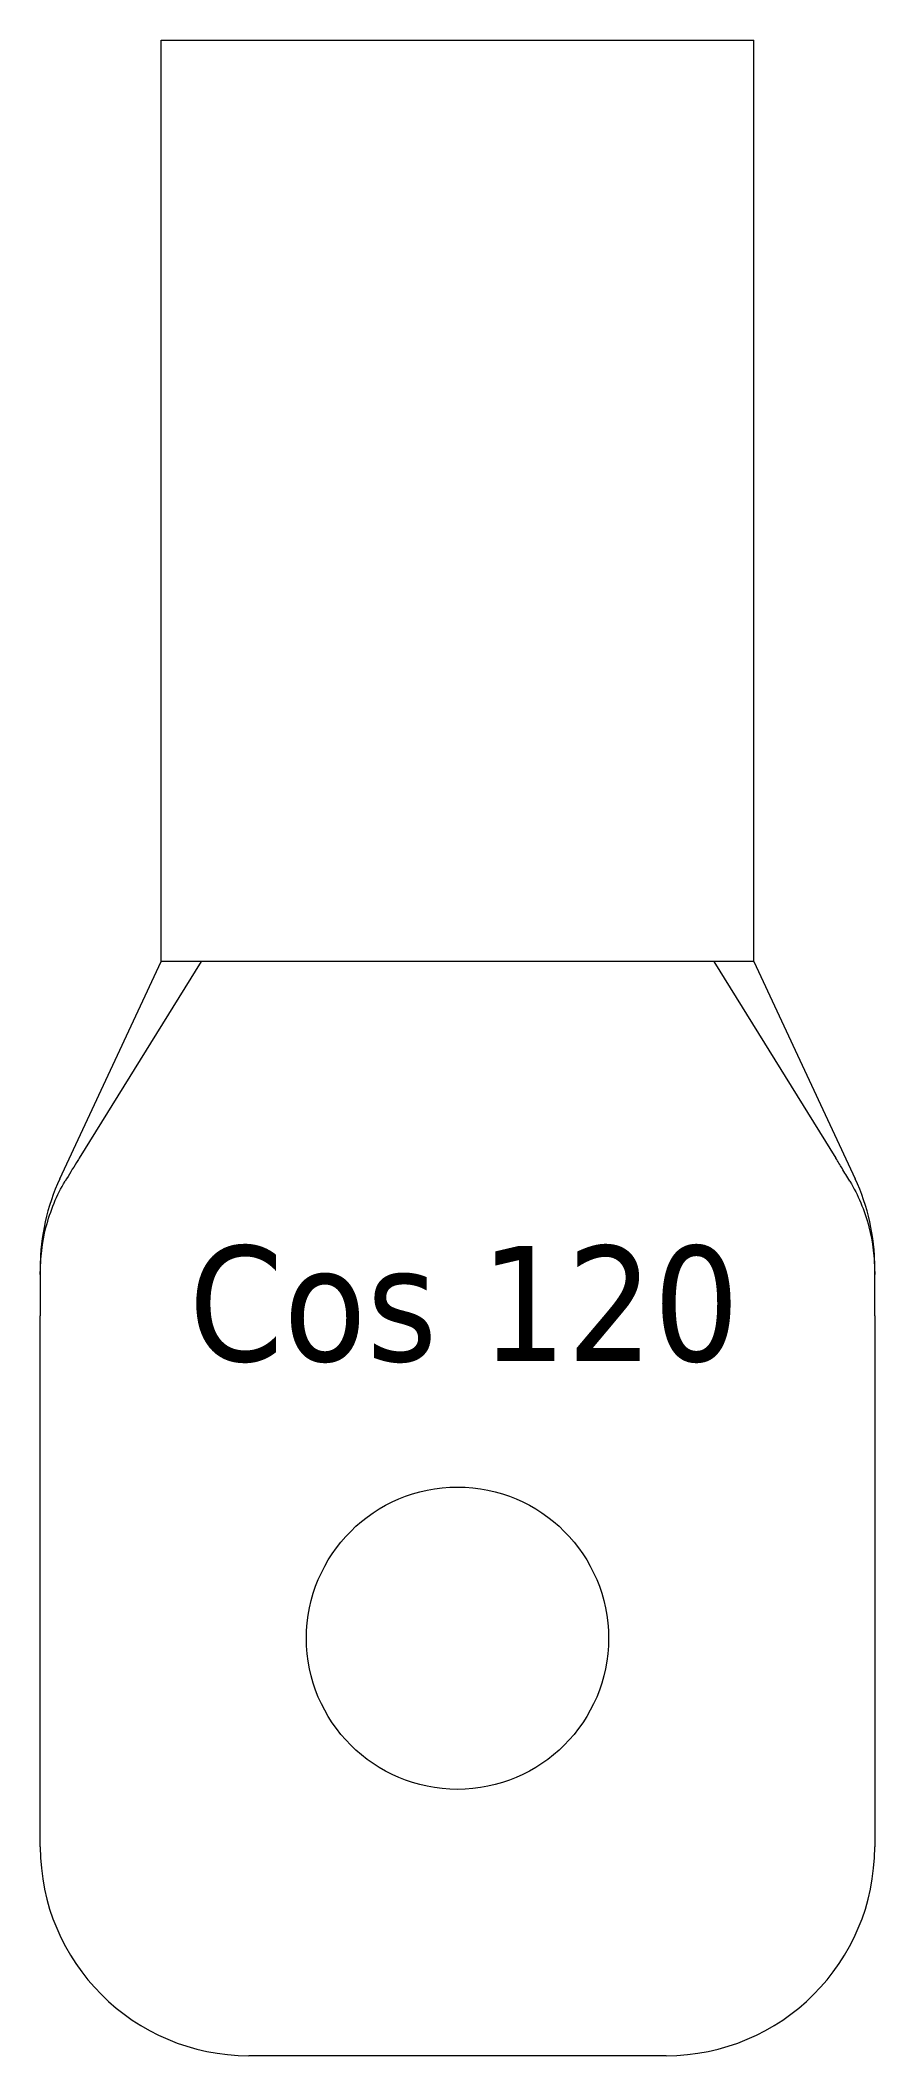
# Model space of a CAD drawing. Header units: millimetres. Extents: x 0 to 29, y 0 to 70.
import ezdxf

# ---------------------------------------------------------------- set-up
doc = ezdxf.new("R2010")
doc.units = ezdxf.units.MM
doc.layers.add('Symbol (ISO)', color=7, linetype='Continuous', lineweight=25)
doc.layers.add('Visible (ISO)', color=7, linetype='Continuous', lineweight=13)
doc.styles.add('Note Text (ISO)', font='tahoma.ttf')

# ---------------------------------------------------------------- blocks, each defined once
blk = doc.blocks.new('etwtsfs')
at = {"layer": 'Visible (ISO)'}
for p, q in [((-10.3, 55.5), (10.3, 55.5)), ((-10.3, 23.5), (-10.3, 55.5)), ((10.3, 23.5), (10.3, 55.5)), ((-13.82, 15.958), (-10.3, 23.5)), ((-8.91, 23.5), (-13.154, 16.668)), ((-9.159, 23.5), (-10.3, 23.5)), ((-8.91, 23.5), (-9.159, 23.5)), ((8.91, 23.5), (-8.91, 23.5)), ((9.159, 23.5), (8.91, 23.5)), ((8.91, 23.5), (13.154, 16.668)), ((10.3, 23.5), (9.159, 23.5)), ((10.3, 23.5), (13.82, 15.958)), ((-14.5, 12.638), (-14.5, 11.193)), ((14.5, 11.193), (14.5, 12.638)), ((-14.5, -7.25), (-14.5, 11.193)), ((14.5, 11.193), (14.5, -7.25)), ((7.25, -14.5), (-7.25, -14.5))]:
    blk.add_line(p, q, dxfattribs=at)
blk.add_circle((0, 0), 5.25, dxfattribs=at)
for centre, start, end in [((-7.25, 12.892), 154.98311, 180), ((7.25, 12.892), 0, 25.01689), ((-7.25, -7.25), 180, 270), ((7.25, -7.25), 270, 0)]:
    blk.add_arc(centre, 7.25, start, end, dxfattribs=at)
for points, knots in [([(-13.154, 16.668), (-13.183, 16.621), (-13.213, 16.572), (-13.369, 16.317), (-13.501, 16.098), (-13.639, 15.869)], [-1.5491548, -1.5491548, -1.5491548, -1.5491548, -1.5116308, -1.5116308, -1.3528182, -1.3528182, -1.3528182, -1.3528182]), ([(13.639, 15.869), (13.544, 16.026), (13.452, 16.178), (13.292, 16.443), (13.222, 16.558), (13.154, 16.668)], [-0.63494582, -0.63494582, -0.63494582, -0.63494582, -0.59686998, -0.59686998, -0.56638997, -0.56638997, -0.56638997, -0.56638997]), ([(-14.5, 12.638), (-14.5, 13.205), (-14.431, 13.749), (-14.152, 14.859), (-13.923, 15.397), (-13.639, 15.869)], [0, 0, 0, 0, 0.1735667, 0.1735667, 0.3768448, 0.3768448, 0.3768448, 0.3768448]), ([(13.639, 15.869), (13.919, 15.404), (14.145, 14.874), (14.429, 13.767), (14.5, 13.214), (14.5, 12.638)], [0, 0, 0, 0, 0.2008273, 0.2008273, 0.3775482, 0.3775482, 0.3775482, 0.3775482]), ([(-14.5, 12.892), (-14.5, 12.892), (-14.5, 12.88), (-14.5, 12.834), (-14.5, 12.798), (-14.5, 12.752), (-14.5, 12.719), (-14.5, 12.68), (-14.5, 12.638)], [0.0141735, 0.0141735, 0.0141735, 0.0141735, 0.131324, 0.131324, 0.262648, 0.262648, 0.262648, 0.3573159, 0.3573159, 0.3573159, 0.3573159]), ([(14.5, 12.638), (14.5, 12.68), (14.5, 12.718), (14.5, 12.751), (14.5, 12.797), (14.5, 12.834), (14.5, 12.88), (14.5, 12.892), (14.5, 12.892)], [0.1686312, 0.1686312, 0.1686312, 0.1686312, 0.2629736, 0.2629736, 0.2629736, 0.3944603, 0.3944603, 0.5117736, 0.5117736, 0.5117736, 0.5117736])]:
    blk.add_open_spline(points, degree=3, knots=knots, dxfattribs=at)
at = {"layer": 'Symbol (ISO)', "insert": (-9.343, 13.628), "char_height": 4, "width": 34.06402, "attachment_point": 1, "style": 'Note Text (ISO)'}
blk.add_mtext('Cos 120', dxfattribs=at)

msp = doc.modelspace()

# ---------------------------------------------------------------- block references
msp.add_blockref('etwtsfs', (14.5, 14.5))

doc.saveas('drawing.dxf')
